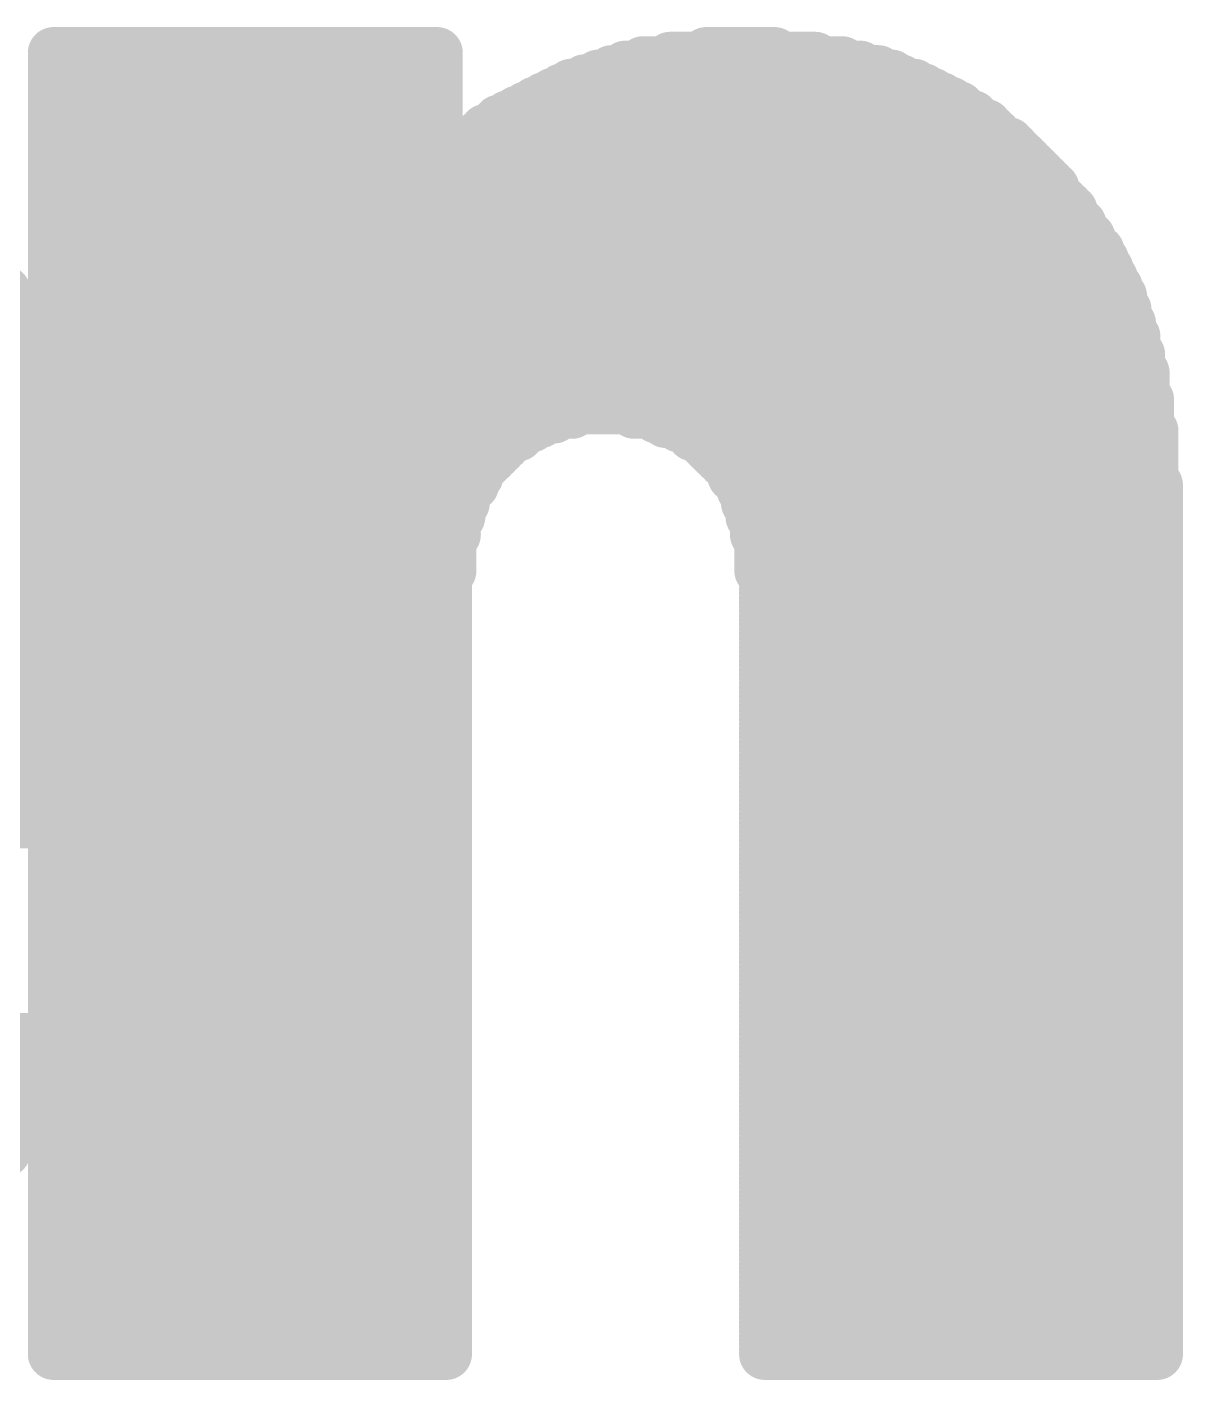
# Model space of a CAD drawing. Extents: x 97 to 206, y 100 to 175.
# Drawn here: x 157.182 to 158.303, y 163.481 to 164.793 of the extents above; entities that cross this region are included whole.
import ezdxf

# ---------------------------------------------------------------- set-up
doc = ezdxf.new("R2010")
doc.units = 0
doc.layers.get('0').update_dxf_attribs({"linetype": 'CONTINUOUS'})
doc.layers.add('SILK-TOP_PHO', color=9, linetype='CONTINUOUS')

# ---------------------------------------------------------------- blocks, each defined once
blk = doc.blocks.new('ROUND_117')
at = {"const_width": 0.02502}
blk.add_lwpolyline([(-0.01251, 0, 1), (0.01251, 0, 1)], format="xyb", close=True, dxfattribs=at)

msp = doc.modelspace()

# ---------------------------------------------------------------- linework, layer by layer
at = {"layer": 'SILK-TOP_PHO', "const_width": 0.050038}
for points in [[(157.207458, 164.767768), (157.579314, 164.767768)], [(157.840426, 164.767768), (157.90672, 164.767768)], [(157.207458, 164.763196), (157.579314, 164.763196)], [(157.207458, 164.758878), (157.579314, 164.758878)], [(157.207458, 164.75456), (157.579314, 164.75456)], [(157.76194, 164.75456), (157.989778, 164.75456)], [(157.779212, 164.758878), (157.972252, 164.758878)], [(157.805628, 164.763196), (157.94609, 164.763196)], [(157.207458, 164.750242), (157.579314, 164.750242)], [(157.207458, 164.745924), (157.579314, 164.745924)], [(157.207458, 164.741352), (157.579314, 164.741352)], [(157.72257, 164.741352), (158.029148, 164.741352)], [(157.735778, 164.745924), (158.020258, 164.745924)], [(157.748732, 164.750242), (158.007304, 164.750242)], [(157.207458, 164.737034), (157.579314, 164.737034)], [(157.207458, 164.732716), (157.579314, 164.732716)], [(157.207458, 164.728398), (157.579314, 164.728398)], [(157.69209, 164.728398), (158.059628, 164.728398)], [(157.700726, 164.732716), (158.050992, 164.732716)], [(157.709362, 164.737034), (158.042102, 164.737034)], [(157.207458, 164.72408), (157.579314, 164.72408)], [(157.207458, 164.719762), (157.579314, 164.719762)], [(157.207458, 164.71519), (157.579314, 164.71519)], [(157.665928, 164.71519), (158.08579, 164.71519)], [(157.674564, 164.719762), (158.077154, 164.719762)], [(157.6832, 164.72408), (158.068264, 164.72408)], [(157.207458, 164.710872), (157.579314, 164.710872)], [(157.207458, 164.706554), (157.579314, 164.706554)], [(157.207458, 164.702236), (157.579314, 164.702236)], [(157.639512, 164.702236), (158.103316, 164.702236)], [(157.648402, 164.706554), (158.098998, 164.706554)], [(157.657038, 164.710872), (158.090108, 164.710872)], [(157.207458, 164.697918), (157.579314, 164.697918)], [(157.207458, 164.693346), (157.579314, 164.693346)], [(157.207458, 164.689028), (157.579314, 164.689028)], [(157.62224, 164.689028), (158.120842, 164.689028)], [(157.626558, 164.693346), (158.11627, 164.693346)], [(157.635194, 164.697918), (158.111952, 164.697918)], [(157.207458, 164.68471), (157.579314, 164.68471)], [(157.207458, 164.680392), (157.579314, 164.680392)], [(157.207458, 164.676074), (157.579314, 164.676074)], [(157.604714, 164.676074), (158.138114, 164.676074)], [(157.609032, 164.680392), (158.133796, 164.680392)], [(157.617922, 164.68471), (158.12516, 164.68471)], [(157.207458, 164.671502), (157.579314, 164.671502)], [(157.207458, 164.667184), (157.579314, 164.667184)], [(157.207458, 164.662866), (157.579314, 164.662866)], [(157.591506, 164.662866), (158.151322, 164.662866)], [(157.596078, 164.667184), (158.147004, 164.667184)], [(157.600396, 164.671502), (158.142432, 164.671502)], [(157.207458, 164.658548), (157.579314, 164.658548)], [(157.207458, 164.65423), (158.159958, 164.65423)], [(157.207458, 164.649912), (158.164276, 164.649912)], [(157.587188, 164.658548), (158.15564, 164.658548)], [(157.207458, 164.64534), (158.168848, 164.64534)], [(157.207458, 164.641022), (158.173166, 164.641022)], [(157.207458, 164.636704), (158.177484, 164.636704)], [(157.207458, 164.632386), (158.177484, 164.632386)], [(157.207458, 164.628068), (158.181802, 164.628068)], [(157.207458, 164.623496), (158.18612, 164.623496)], [(157.207458, 164.619178), (158.190692, 164.619178)], [(157.207458, 164.61486), (158.19501, 164.61486)], [(157.207458, 164.610542), (158.19501, 164.610542)], [(157.207458, 164.606224), (158.199328, 164.606224)], [(157.207458, 164.601652), (158.203646, 164.601652)], [(157.207458, 164.597334), (158.203646, 164.597334)], [(157.207458, 164.593016), (158.207964, 164.593016)], [(157.207458, 164.588698), (158.212282, 164.588698)], [(157.207458, 164.58438), (158.212282, 164.58438)], [(157.207458, 164.580062), (158.216854, 164.580062)], [(157.207458, 164.57549), (158.221172, 164.57549)], [(157.207458, 164.571172), (158.221172, 164.571172)], [(157.207458, 164.566854), (158.22549, 164.566854)], [(157.207458, 164.562536), (158.22549, 164.562536)], [(157.207458, 164.558218), (158.229808, 164.558218)], [(157.207458, 164.553646), (158.229808, 164.553646)], [(157.207458, 164.549328), (158.234126, 164.549328)], [(157.207458, 164.54501), (158.234126, 164.54501)], [(156.172662, 164.531802), (157.160214, 164.531802)], [(156.177234, 164.536374), (157.160214, 164.536374)], [(157.207458, 164.540692), (158.238698, 164.540692)], [(157.207458, 164.536374), (158.238698, 164.536374)], [(157.207458, 164.531802), (158.243016, 164.531802)], [(156.164026, 164.523166), (157.169104, 164.523166)], [(156.164026, 164.518848), (157.173422, 164.518848)], [(156.168344, 164.527484), (157.164532, 164.527484)], [(157.207458, 164.527484), (158.243016, 164.527484)], [(157.207458, 164.523166), (158.243016, 164.523166)], [(157.207458, 164.518848), (158.247334, 164.518848)], [(156.151072, 164.50564), (157.182058, 164.50564)], [(156.15539, 164.510212), (157.17774, 164.510212)], [(156.159708, 164.51453), (157.17774, 164.51453)], [(157.207458, 164.51453), (158.247334, 164.51453)], [(157.207458, 164.510212), (158.247334, 164.510212)], [(157.207458, 164.50564), (158.251652, 164.50564)], [(156.142182, 164.492686), (157.190948, 164.492686)], [(156.1465, 164.497004), (157.186376, 164.497004)], [(156.151072, 164.501322), (157.186376, 164.501322)], [(157.207458, 164.501322), (158.251652, 164.501322)], [(157.207458, 164.497004), (158.251652, 164.497004)], [(157.207458, 164.492686), (158.25597, 164.492686)], [(156.133546, 164.479478), (157.199584, 164.479478)], [(156.137864, 164.483796), (157.195266, 164.483796)], [(156.142182, 164.488368), (157.195266, 164.488368)], [(157.207458, 164.488368), (158.25597, 164.488368)], [(157.207458, 164.483796), (158.25597, 164.483796)], [(157.207458, 164.479478), (158.25597, 164.479478)], [(156.124656, 164.466524), (158.260542, 164.466524)], [(156.129228, 164.470842), (158.260542, 164.470842)], [(156.133546, 164.47516), (158.260542, 164.47516)], [(156.683456, 164.461952), (158.260542, 164.461952)], [(156.722826, 164.457634), (158.26486, 164.457634)], [(156.740352, 164.453316), (158.26486, 164.453316)], [(156.757878, 164.448998), (158.26486, 164.448998)], [(156.766514, 164.44468), (158.26486, 164.44468)], [(156.779722, 164.440362), (158.26486, 164.440362)], [(156.788358, 164.43579), (158.26486, 164.43579)], [(156.796994, 164.431472), (158.269178, 164.431472)], [(156.805884, 164.427154), (158.269178, 164.427154)], [(156.810202, 164.422836), (158.269178, 164.422836)], [(156.818838, 164.418518), (157.710378, 164.418518)], [(156.823156, 164.413946), (157.692852, 164.413946)], [(157.770576, 164.418518), (158.269178, 164.418518)], [(157.79242, 164.413946), (158.269178, 164.413946)], [(156.827728, 164.409628), (157.679898, 164.409628)], [(156.836364, 164.40531), (157.671008, 164.40531)], [(156.840682, 164.400992), (157.662372, 164.400992)], [(156.845, 164.396674), (157.658054, 164.396674)], [(157.801056, 164.409628), (158.269178, 164.409628)], [(157.814264, 164.40531), (158.269178, 164.40531)], [(157.8229, 164.400992), (158.273496, 164.400992)], [(157.827472, 164.396674), (158.273496, 164.396674)], [(156.849572, 164.392102), (157.649164, 164.392102)], [(156.85389, 164.387784), (157.644846, 164.387784)], [(157.836108, 164.392102), (158.273496, 164.392102)], [(157.840426, 164.387784), (158.273496, 164.387784)], [(156.858208, 164.383466), (157.640528, 164.383466)], [(156.862526, 164.379148), (157.63621, 164.379148)], [(156.866844, 164.37483), (157.631892, 164.37483)], [(156.871162, 164.370512), (157.62732, 164.370512)], [(157.844744, 164.383466), (158.273496, 164.383466)], [(157.849062, 164.379148), (158.273496, 164.379148)], [(157.853634, 164.37483), (158.273496, 164.37483)], [(157.857952, 164.370512), (158.273496, 164.370512)], [(156.871162, 164.36594), (157.623002, 164.36594)], [(156.875734, 164.361622), (157.618684, 164.361622)], [(156.880052, 164.357304), (157.618684, 164.357304)], [(157.86227, 164.36594), (158.273496, 164.36594)], [(157.866588, 164.361622), (158.273496, 164.361622)], [(157.866588, 164.357304), (158.273496, 164.357304)], [(156.88437, 164.352986), (157.614366, 164.352986)], [(156.88437, 164.348668), (157.614366, 164.348668)], [(157.870906, 164.352986), (158.273496, 164.352986)], [(157.875478, 164.348668), (158.277814, 164.348668)], [(156.888688, 164.344096), (157.610048, 164.344096)], [(156.888688, 164.339778), (157.605476, 164.339778)], [(156.893006, 164.33546), (157.605476, 164.33546)], [(156.893006, 164.331142), (157.605476, 164.331142)], [(157.875478, 164.344096), (158.277814, 164.344096)], [(157.879796, 164.339778), (158.277814, 164.339778)], [(157.879796, 164.33546), (158.277814, 164.33546)], [(157.879796, 164.331142), (158.277814, 164.331142)], [(156.897578, 164.326824), (157.601158, 164.326824)], [(156.897578, 164.322252), (157.601158, 164.322252)], [(157.884114, 164.326824), (158.277814, 164.326824)], [(157.884114, 164.322252), (158.277814, 164.322252)], [(156.901896, 164.317934), (157.601158, 164.317934)], [(156.901896, 164.313616), (157.59684, 164.313616)], [(156.901896, 164.309298), (157.59684, 164.309298)], [(156.901896, 164.30498), (157.59684, 164.30498)], [(157.884114, 164.317934), (158.277814, 164.317934)], [(157.888432, 164.313616), (158.277814, 164.313616)], [(157.888432, 164.309298), (158.277814, 164.309298)], [(157.888432, 164.30498), (158.277814, 164.30498)], [(156.906214, 164.300662), (157.59684, 164.300662)], [(156.906214, 164.29609), (157.592522, 164.29609)], [(156.906214, 164.291772), (157.592522, 164.291772)], [(157.888432, 164.300662), (158.277814, 164.300662)], [(157.89275, 164.29609), (158.277814, 164.29609)], [(157.89275, 164.291772), (158.277814, 164.291772)], [(156.906214, 164.287454), (157.592522, 164.287454)], [(156.910532, 164.283136), (157.592522, 164.283136)], [(156.910532, 164.278818), (157.592522, 164.278818)], [(157.89275, 164.287454), (158.277814, 164.287454)], [(157.89275, 164.283136), (158.277814, 164.283136)], [(157.89275, 164.278818), (158.277814, 164.278818)], [(156.910532, 164.274246), (157.592522, 164.274246)], [(156.910532, 164.269928), (157.592522, 164.269928)], [(156.910532, 164.26561), (157.592522, 164.26561)], [(157.89275, 164.274246), (158.277814, 164.274246)], [(157.89275, 164.269928), (158.277814, 164.269928)], [(157.89275, 164.26561), (158.277814, 164.26561)], [(155.744926, 164.256974), (157.588204, 164.256974)], [(155.744926, 164.252402), (157.588204, 164.252402)], [(156.910532, 164.261292), (157.588204, 164.261292)], [(157.897322, 164.261292), (158.277814, 164.261292)], [(157.897322, 164.256974), (158.277814, 164.256974)], [(157.897322, 164.252402), (158.277814, 164.252402)], [(155.744926, 164.248084), (157.588204, 164.248084)], [(155.744926, 164.243766), (157.588204, 164.243766)], [(155.744926, 164.239448), (157.588204, 164.239448)], [(157.897322, 164.248084), (158.277814, 164.248084)], [(157.897322, 164.243766), (158.277814, 164.243766)], [(157.897322, 164.239448), (158.277814, 164.239448)], [(155.740608, 164.23513), (157.588204, 164.23513)], [(155.740608, 164.230812), (157.588204, 164.230812)], [(155.740608, 164.22624), (157.588204, 164.22624)], [(157.897322, 164.23513), (158.277814, 164.23513)], [(157.897322, 164.230812), (158.277814, 164.230812)], [(157.897322, 164.22624), (158.277814, 164.22624)], [(155.73629, 164.213286), (157.588204, 164.213286)], [(155.740608, 164.221922), (157.588204, 164.221922)], [(155.740608, 164.217604), (157.588204, 164.217604)], [(157.897322, 164.221922), (158.277814, 164.221922)], [(157.897322, 164.217604), (158.277814, 164.217604)], [(157.897322, 164.213286), (158.277814, 164.213286)], [(155.731972, 164.204396), (157.588204, 164.204396)], [(155.731972, 164.200078), (157.588204, 164.200078)], [(155.73629, 164.208968), (157.588204, 164.208968)], [(157.897322, 164.208968), (158.277814, 164.208968)], [(157.897322, 164.204396), (158.277814, 164.204396)], [(157.897322, 164.200078), (158.277814, 164.200078)], [(155.723082, 164.187124), (157.588204, 164.187124)], [(155.7274, 164.19576), (157.588204, 164.19576)], [(155.7274, 164.191442), (157.588204, 164.191442)], [(157.897322, 164.19576), (158.277814, 164.19576)], [(157.897322, 164.191442), (158.277814, 164.191442)], [(157.897322, 164.187124), (158.277814, 164.187124)], [(155.714446, 164.173916), (157.588204, 164.173916)], [(155.718764, 164.178234), (157.588204, 164.178234)], [(155.723082, 164.182552), (157.588204, 164.182552)], [(157.897322, 164.182552), (158.277814, 164.182552)], [(157.897322, 164.178234), (158.277814, 164.178234)], [(157.897322, 164.173916), (158.277814, 164.173916)], [(155.701238, 164.160962), (157.588204, 164.160962)], [(155.705556, 164.16528), (157.588204, 164.16528)], [(155.710128, 164.169598), (157.588204, 164.169598)], [(157.897322, 164.169598), (158.277814, 164.169598)], [(157.897322, 164.16528), (158.277814, 164.16528)], [(157.897322, 164.160962), (158.277814, 164.160962)], [(155.683712, 164.147754), (157.588204, 164.147754)], [(155.692602, 164.152072), (157.588204, 164.152072)], [(155.69692, 164.15639), (157.588204, 164.15639)], [(157.897322, 164.15639), (158.277814, 164.15639)], [(157.897322, 164.152072), (158.277814, 164.152072)], [(157.897322, 164.147754), (158.277814, 164.147754)], [(155.662122, 164.134546), (157.588204, 164.134546)], [(155.670758, 164.139118), (157.588204, 164.139118)], [(155.679394, 164.143436), (157.588204, 164.143436)], [(157.897322, 164.143436), (158.277814, 164.143436)], [(157.897322, 164.139118), (158.277814, 164.139118)], [(157.897322, 164.134546), (158.277814, 164.134546)], [(155.413202, 164.12591), (157.588204, 164.12591)], [(155.413202, 164.121592), (157.588204, 164.121592)], [(155.644596, 164.130228), (157.588204, 164.130228)], [(157.897322, 164.130228), (158.277814, 164.130228)], [(157.897322, 164.12591), (158.277814, 164.12591)], [(157.897322, 164.121592), (158.277814, 164.121592)], [(155.408884, 164.112702), (157.588204, 164.112702)], [(155.408884, 164.108384), (157.588204, 164.108384)], [(155.413202, 164.117274), (157.588204, 164.117274)], [(157.897322, 164.117274), (158.277814, 164.117274)], [(157.897322, 164.112702), (158.277814, 164.112702)], [(157.897322, 164.108384), (158.277814, 164.108384)], [(155.399994, 164.09543), (157.588204, 164.09543)], [(155.404312, 164.104066), (157.588204, 164.104066)], [(155.404312, 164.099748), (157.588204, 164.099748)], [(157.897322, 164.104066), (158.277814, 164.104066)], [(157.897322, 164.099748), (158.277814, 164.099748)], [(157.897322, 164.09543), (158.277814, 164.09543)], [(155.395676, 164.082222), (157.588204, 164.082222)], [(155.399994, 164.091112), (157.588204, 164.091112)], [(155.399994, 164.08654), (157.588204, 164.08654)], [(157.897322, 164.091112), (158.277814, 164.091112)], [(157.897322, 164.08654), (158.277814, 164.08654)], [(157.897322, 164.082222), (158.277814, 164.082222)], [(155.391358, 164.073586), (157.588204, 164.073586)], [(155.391358, 164.069268), (157.588204, 164.069268)], [(155.395676, 164.077904), (157.588204, 164.077904)], [(157.897322, 164.077904), (158.277814, 164.077904)], [(157.897322, 164.073586), (158.277814, 164.073586)], [(157.897322, 164.069268), (158.277814, 164.069268)], [(155.382722, 164.05606), (157.588204, 164.05606)], [(155.38704, 164.064696), (157.588204, 164.064696)], [(155.38704, 164.060378), (157.588204, 164.060378)], [(157.897322, 164.064696), (158.277814, 164.064696)], [(157.897322, 164.060378), (158.277814, 164.060378)], [(157.897322, 164.05606), (158.277814, 164.05606)], [(155.37815, 164.042852), (157.588204, 164.042852)], [(155.382722, 164.051742), (157.588204, 164.051742)], [(155.382722, 164.047424), (157.588204, 164.047424)], [(157.897322, 164.051742), (158.277814, 164.051742)], [(157.897322, 164.047424), (158.277814, 164.047424)], [(157.897322, 164.042852), (158.277814, 164.042852)], [(155.373832, 164.034216), (157.588204, 164.034216)], [(155.373832, 164.029898), (157.588204, 164.029898)], [(155.37815, 164.038534), (157.588204, 164.038534)], [(157.897322, 164.038534), (158.277814, 164.038534)], [(157.897322, 164.034216), (158.277814, 164.034216)], [(157.897322, 164.029898), (158.277814, 164.029898)], [(155.369514, 164.02558), (157.588204, 164.02558)], [(155.369514, 164.021262), (157.588204, 164.021262)], [(157.207458, 164.01669), (157.588204, 164.01669)], [(157.897322, 164.02558), (158.277814, 164.02558)], [(157.897322, 164.021262), (158.277814, 164.021262)], [(157.897322, 164.01669), (158.277814, 164.01669)], [(157.207458, 164.012372), (157.588204, 164.012372)], [(157.207458, 164.008054), (157.588204, 164.008054)], [(157.207458, 164.003736), (157.588204, 164.003736)], [(157.897322, 164.012372), (158.277814, 164.012372)], [(157.897322, 164.008054), (158.277814, 164.008054)], [(157.897322, 164.003736), (158.277814, 164.003736)], [(157.207458, 163.999418), (157.588204, 163.999418)], [(157.207458, 163.994846), (157.588204, 163.994846)], [(157.207458, 163.990528), (157.588204, 163.990528)], [(157.897322, 163.999418), (158.277814, 163.999418)], [(157.897322, 163.994846), (158.277814, 163.994846)], [(157.897322, 163.990528), (158.277814, 163.990528)], [(157.207458, 163.98621), (157.588204, 163.98621)], [(157.207458, 163.981892), (157.588204, 163.981892)], [(157.207458, 163.977574), (157.588204, 163.977574)], [(157.897322, 163.98621), (158.277814, 163.98621)], [(157.897322, 163.981892), (158.277814, 163.981892)], [(157.897322, 163.977574), (158.277814, 163.977574)], [(157.207458, 163.973002), (157.588204, 163.973002)], [(157.207458, 163.968684), (157.588204, 163.968684)], [(157.207458, 163.964366), (157.588204, 163.964366)], [(157.897322, 163.973002), (158.277814, 163.973002)], [(157.897322, 163.968684), (158.277814, 163.968684)], [(157.897322, 163.964366), (158.277814, 163.964366)], [(157.207458, 163.960048), (157.588204, 163.960048)], [(157.207458, 163.95573), (157.588204, 163.95573)], [(157.207458, 163.951412), (157.588204, 163.951412)], [(157.897322, 163.960048), (158.277814, 163.960048)], [(157.897322, 163.95573), (158.277814, 163.95573)], [(157.897322, 163.951412), (158.277814, 163.951412)], [(157.207458, 163.94684), (157.588204, 163.94684)], [(157.207458, 163.942522), (157.588204, 163.942522)], [(157.207458, 163.938204), (157.588204, 163.938204)], [(157.897322, 163.94684), (158.277814, 163.94684)], [(157.897322, 163.942522), (158.277814, 163.942522)], [(157.897322, 163.938204), (158.277814, 163.938204)], [(157.207458, 163.933886), (157.588204, 163.933886)], [(157.207458, 163.929568), (157.588204, 163.929568)], [(157.207458, 163.924996), (157.588204, 163.924996)], [(157.897322, 163.933886), (158.277814, 163.933886)], [(157.897322, 163.929568), (158.277814, 163.929568)], [(157.897322, 163.924996), (158.277814, 163.924996)], [(157.207458, 163.920678), (157.588204, 163.920678)], [(157.207458, 163.91636), (157.588204, 163.91636)], [(157.207458, 163.912042), (157.588204, 163.912042)], [(157.897322, 163.920678), (158.277814, 163.920678)], [(157.897322, 163.91636), (158.277814, 163.91636)], [(157.897322, 163.912042), (158.277814, 163.912042)], [(157.207458, 163.907724), (157.588204, 163.907724)], [(157.207458, 163.903152), (157.588204, 163.903152)], [(157.207458, 163.898834), (157.588204, 163.898834)], [(157.897322, 163.907724), (158.277814, 163.907724)], [(157.897322, 163.903152), (158.277814, 163.903152)], [(157.897322, 163.898834), (158.277814, 163.898834)], [(157.207458, 163.894516), (157.588204, 163.894516)], [(157.207458, 163.890198), (157.588204, 163.890198)], [(157.207458, 163.88588), (157.588204, 163.88588)], [(157.897322, 163.894516), (158.277814, 163.894516)], [(157.897322, 163.890198), (158.277814, 163.890198)], [(157.897322, 163.88588), (158.277814, 163.88588)], [(157.207458, 163.881562), (157.588204, 163.881562)], [(157.207458, 163.87699), (157.588204, 163.87699)], [(157.207458, 163.872672), (157.588204, 163.872672)], [(157.897322, 163.881562), (158.277814, 163.881562)], [(157.897322, 163.87699), (158.277814, 163.87699)], [(157.897322, 163.872672), (158.277814, 163.872672)], [(157.207458, 163.868354), (157.588204, 163.868354)], [(157.207458, 163.864036), (157.588204, 163.864036)], [(157.207458, 163.859718), (157.588204, 163.859718)], [(157.897322, 163.868354), (158.277814, 163.868354)], [(157.897322, 163.864036), (158.277814, 163.864036)], [(157.897322, 163.859718), (158.277814, 163.859718)], [(157.207458, 163.855146), (157.588204, 163.855146)], [(157.207458, 163.850828), (157.588204, 163.850828)], [(157.207458, 163.84651), (157.588204, 163.84651)], [(157.897322, 163.855146), (158.277814, 163.855146)], [(157.897322, 163.850828), (158.277814, 163.850828)], [(157.897322, 163.84651), (158.277814, 163.84651)], [(157.207458, 163.842192), (157.588204, 163.842192)], [(157.207458, 163.837874), (157.588204, 163.837874)], [(157.207458, 163.833302), (157.588204, 163.833302)], [(157.897322, 163.842192), (158.277814, 163.842192)], [(157.897322, 163.837874), (158.277814, 163.837874)], [(157.897322, 163.833302), (158.277814, 163.833302)], [(157.207458, 163.828984), (157.588204, 163.828984)], [(157.207458, 163.824666), (157.588204, 163.824666)], [(157.207458, 163.820348), (157.588204, 163.820348)], [(157.897322, 163.828984), (158.277814, 163.828984)], [(157.897322, 163.824666), (158.277814, 163.824666)], [(157.897322, 163.820348), (158.277814, 163.820348)], [(156.120338, 163.811712), (157.588204, 163.811712)], [(156.124656, 163.80714), (157.588204, 163.80714)], [(157.207458, 163.81603), (157.588204, 163.81603)], [(157.897322, 163.81603), (158.277814, 163.81603)], [(157.897322, 163.811712), (158.277814, 163.811712)], [(157.897322, 163.80714), (158.277814, 163.80714)], [(156.129228, 163.802822), (157.588204, 163.802822)], [(156.129228, 163.798504), (157.199584, 163.798504)], [(156.133546, 163.794186), (157.199584, 163.794186)], [(157.207458, 163.798504), (157.588204, 163.798504)], [(157.207458, 163.794186), (157.588204, 163.794186)], [(157.897322, 163.802822), (158.277814, 163.802822)], [(157.897322, 163.798504), (158.277814, 163.798504)], [(157.897322, 163.794186), (158.277814, 163.794186)], [(156.133546, 163.789868), (157.195266, 163.789868)], [(156.137864, 163.785296), (157.195266, 163.785296)], [(156.142182, 163.780978), (157.190948, 163.780978)], [(157.207458, 163.789868), (157.588204, 163.789868)], [(157.207458, 163.785296), (157.588204, 163.785296)], [(157.207458, 163.780978), (157.588204, 163.780978)], [(157.897322, 163.789868), (158.277814, 163.789868)], [(157.897322, 163.785296), (158.277814, 163.785296)], [(157.897322, 163.780978), (158.277814, 163.780978)], [(156.1465, 163.77666), (157.190948, 163.77666)], [(156.1465, 163.772342), (157.186376, 163.772342)], [(156.151072, 163.768024), (157.186376, 163.768024)], [(157.207458, 163.77666), (157.588204, 163.77666)], [(157.207458, 163.772342), (157.588204, 163.772342)], [(157.207458, 163.768024), (157.588204, 163.768024)], [(157.897322, 163.77666), (158.277814, 163.77666)], [(157.897322, 163.772342), (158.277814, 163.772342)], [(157.897322, 163.768024), (158.277814, 163.768024)], [(156.15539, 163.763452), (157.186376, 163.763452)], [(156.15539, 163.759134), (157.182058, 163.759134)], [(156.159708, 163.754816), (157.182058, 163.754816)], [(157.207458, 163.763452), (157.588204, 163.763452)], [(157.207458, 163.759134), (157.588204, 163.759134)], [(157.207458, 163.754816), (157.588204, 163.754816)], [(157.897322, 163.763452), (158.277814, 163.763452)], [(157.897322, 163.759134), (158.277814, 163.759134)], [(157.897322, 163.754816), (158.277814, 163.754816)], [(156.164026, 163.750498), (157.17774, 163.750498)], [(156.168344, 163.74618), (157.17774, 163.74618)], [(156.168344, 163.741862), (157.173422, 163.741862)], [(157.207458, 163.750498), (157.588204, 163.750498)], [(157.207458, 163.74618), (157.588204, 163.74618)], [(157.207458, 163.741862), (157.588204, 163.741862)], [(157.897322, 163.750498), (158.277814, 163.750498)], [(157.897322, 163.74618), (158.277814, 163.74618)], [(157.897322, 163.741862), (158.277814, 163.741862)], [(156.172662, 163.73729), (157.173422, 163.73729)], [(156.177234, 163.732972), (157.173422, 163.732972)], [(156.181552, 163.728654), (157.169104, 163.728654)], [(157.207458, 163.73729), (157.588204, 163.73729)], [(157.207458, 163.732972), (157.588204, 163.732972)], [(157.207458, 163.728654), (157.588204, 163.728654)], [(157.897322, 163.73729), (158.277814, 163.73729)], [(157.897322, 163.732972), (158.277814, 163.732972)], [(157.897322, 163.728654), (158.277814, 163.728654)], [(156.18587, 163.724336), (157.169104, 163.724336)], [(156.190188, 163.720018), (157.164532, 163.720018)], [(156.194506, 163.715446), (157.164532, 163.715446)], [(157.207458, 163.724336), (157.588204, 163.724336)], [(157.207458, 163.720018), (157.588204, 163.720018)], [(157.207458, 163.715446), (157.588204, 163.715446)], [(157.897322, 163.724336), (158.277814, 163.724336)], [(157.897322, 163.720018), (158.277814, 163.720018)], [(157.897322, 163.715446), (158.277814, 163.715446)], [(156.194506, 163.711128), (157.160214, 163.711128)], [(156.199078, 163.70681), (157.160214, 163.70681)], [(156.203396, 163.702492), (157.160214, 163.702492)], [(157.207458, 163.711128), (157.588204, 163.711128)], [(157.207458, 163.70681), (157.588204, 163.70681)], [(157.207458, 163.702492), (157.588204, 163.702492)], [(157.897322, 163.711128), (158.277814, 163.711128)], [(157.897322, 163.70681), (158.277814, 163.70681)], [(157.897322, 163.702492), (158.277814, 163.702492)], [(157.207458, 163.698174), (157.588204, 163.698174)], [(157.207458, 163.693602), (157.588204, 163.693602)], [(157.207458, 163.689284), (157.588204, 163.689284)], [(157.897322, 163.698174), (158.277814, 163.698174)], [(157.897322, 163.693602), (158.277814, 163.693602)], [(157.897322, 163.689284), (158.277814, 163.689284)], [(157.207458, 163.684966), (157.588204, 163.684966)], [(157.207458, 163.680648), (157.588204, 163.680648)], [(157.207458, 163.67633), (157.588204, 163.67633)], [(157.897322, 163.684966), (158.277814, 163.684966)], [(157.897322, 163.680648), (158.277814, 163.680648)], [(157.897322, 163.67633), (158.277814, 163.67633)], [(157.207458, 163.672012), (157.588204, 163.672012)], [(157.207458, 163.66744), (157.588204, 163.66744)], [(157.207458, 163.663122), (157.588204, 163.663122)], [(157.897322, 163.672012), (158.277814, 163.672012)], [(157.897322, 163.66744), (158.277814, 163.66744)], [(157.897322, 163.663122), (158.277814, 163.663122)], [(157.207458, 163.658804), (157.588204, 163.658804)], [(157.207458, 163.654486), (157.588204, 163.654486)], [(157.207458, 163.650168), (157.588204, 163.650168)], [(157.897322, 163.658804), (158.277814, 163.658804)], [(157.897322, 163.654486), (158.277814, 163.654486)], [(157.897322, 163.650168), (158.277814, 163.650168)], [(157.207458, 163.645596), (157.588204, 163.645596)], [(157.207458, 163.641278), (157.588204, 163.641278)], [(157.207458, 163.63696), (157.588204, 163.63696)], [(157.897322, 163.645596), (158.277814, 163.645596)], [(157.897322, 163.641278), (158.277814, 163.641278)], [(157.897322, 163.63696), (158.277814, 163.63696)], [(157.207458, 163.632642), (157.588204, 163.632642)], [(157.207458, 163.628324), (157.588204, 163.628324)], [(157.207458, 163.623752), (157.588204, 163.623752)], [(157.897322, 163.632642), (158.277814, 163.632642)], [(157.897322, 163.628324), (158.277814, 163.628324)], [(157.897322, 163.623752), (158.277814, 163.623752)], [(157.207458, 163.619434), (157.588204, 163.619434)], [(157.207458, 163.615116), (157.588204, 163.615116)], [(157.207458, 163.610798), (157.588204, 163.610798)], [(157.897322, 163.619434), (158.277814, 163.619434)], [(157.897322, 163.615116), (158.277814, 163.615116)], [(157.897322, 163.610798), (158.277814, 163.610798)], [(157.207458, 163.60648), (157.588204, 163.60648)], [(157.207458, 163.602162), (157.588204, 163.602162)], [(157.207458, 163.59759), (157.588204, 163.59759)], [(157.897322, 163.60648), (158.277814, 163.60648)], [(157.897322, 163.602162), (158.277814, 163.602162)], [(157.897322, 163.59759), (158.277814, 163.59759)], [(157.207458, 163.593272), (157.588204, 163.593272)], [(157.207458, 163.588954), (157.588204, 163.588954)], [(157.207458, 163.584636), (157.588204, 163.584636)], [(157.897322, 163.593272), (158.277814, 163.593272)], [(157.897322, 163.588954), (158.277814, 163.588954)], [(157.897322, 163.584636), (158.277814, 163.584636)], [(157.207458, 163.580318), (157.588204, 163.580318)], [(157.207458, 163.575746), (157.588204, 163.575746)], [(157.207458, 163.571428), (157.588204, 163.571428)], [(157.897322, 163.580318), (158.277814, 163.580318)], [(157.897322, 163.575746), (158.277814, 163.575746)], [(157.897322, 163.571428), (158.277814, 163.571428)], [(157.207458, 163.56711), (157.588204, 163.56711)], [(157.207458, 163.562792), (157.588204, 163.562792)], [(157.207458, 163.558474), (157.588204, 163.558474)], [(157.897322, 163.56711), (158.277814, 163.56711)], [(157.897322, 163.562792), (158.277814, 163.562792)], [(157.897322, 163.558474), (158.277814, 163.558474)], [(157.207458, 163.553902), (157.588204, 163.553902)], [(157.207458, 163.549584), (157.588204, 163.549584)], [(157.207458, 163.545266), (157.588204, 163.545266)], [(157.897322, 163.553902), (158.277814, 163.553902)], [(157.897322, 163.549584), (158.277814, 163.549584)], [(157.897322, 163.545266), (158.277814, 163.545266)], [(157.207458, 163.540948), (157.588204, 163.540948)], [(157.207458, 163.53663), (157.588204, 163.53663)], [(157.207458, 163.532312), (157.588204, 163.532312)], [(157.897322, 163.540948), (158.277814, 163.540948)], [(157.897322, 163.53663), (158.277814, 163.53663)], [(157.897322, 163.532312), (158.277814, 163.532312)], [(157.207458, 163.52774), (157.588204, 163.52774)], [(157.207458, 163.523422), (157.588204, 163.523422)], [(157.207458, 163.519104), (157.588204, 163.519104)], [(157.897322, 163.52774), (158.277814, 163.52774)], [(157.897322, 163.523422), (158.277814, 163.523422)], [(157.897322, 163.519104), (158.277814, 163.519104)], [(157.207458, 163.514786), (157.588204, 163.514786)], [(157.207458, 163.510468), (157.588204, 163.510468)], [(157.207458, 163.505896), (157.588204, 163.505896)], [(157.897322, 163.514786), (158.277814, 163.514786)], [(157.897322, 163.510468), (158.277814, 163.510468)], [(157.897322, 163.505896), (158.277814, 163.505896)]]:
    msp.add_lwpolyline(points, dxfattribs=at)

# ---------------------------------------------------------------- block references
at = {"layer": 'SILK-TOP_PHO'}
for p in [(157.207458, 164.767768), (157.579314, 164.767768), (157.840426, 164.767768), (157.90672, 164.767768), (157.207458, 164.763196), (157.207458, 164.758878), (157.207458, 164.75456), (157.579314, 164.763196), (157.579314, 164.758878), (157.579314, 164.75456), (157.76194, 164.75456), (157.779212, 164.758878), (157.805628, 164.763196), (157.94609, 164.763196), (157.972252, 164.758878), (157.989778, 164.75456), (157.207458, 164.750242), (157.207458, 164.745924), (157.207458, 164.741352), (157.579314, 164.750242), (157.579314, 164.745924), (157.579314, 164.741352), (157.72257, 164.741352), (157.735778, 164.745924), (157.748732, 164.750242), (158.007304, 164.750242), (158.020258, 164.745924), (158.029148, 164.741352), (157.207458, 164.737034), (157.207458, 164.732716), (157.207458, 164.728398), (157.579314, 164.737034), (157.579314, 164.732716), (157.579314, 164.728398), (157.69209, 164.728398), (157.700726, 164.732716), (157.709362, 164.737034), (158.042102, 164.737034), (158.050992, 164.732716), (158.059628, 164.728398), (157.207458, 164.72408), (157.207458, 164.719762), (157.207458, 164.71519), (157.579314, 164.72408), (157.579314, 164.719762), (157.579314, 164.71519), (157.665928, 164.71519), (157.674564, 164.719762), (157.6832, 164.72408), (158.068264, 164.72408), (158.077154, 164.719762), (158.08579, 164.71519), (157.207458, 164.710872), (157.207458, 164.706554), (157.207458, 164.702236), (157.579314, 164.710872), (157.579314, 164.706554), (157.579314, 164.702236), (157.639512, 164.702236), (157.648402, 164.706554), (157.657038, 164.710872), (158.090108, 164.710872), (158.098998, 164.706554), (158.103316, 164.702236), (157.207458, 164.697918), (157.207458, 164.693346), (157.207458, 164.689028), (157.579314, 164.697918), (157.579314, 164.693346), (157.579314, 164.689028), (157.62224, 164.689028), (157.626558, 164.693346), (157.635194, 164.697918), (158.111952, 164.697918), (158.11627, 164.693346), (158.120842, 164.689028), (157.207458, 164.68471), (157.207458, 164.680392), (157.207458, 164.676074), (157.579314, 164.68471), (157.579314, 164.680392), (157.579314, 164.676074), (157.604714, 164.676074), (157.609032, 164.680392), (157.617922, 164.68471), (158.12516, 164.68471), (158.133796, 164.680392), (158.138114, 164.676074), (157.207458, 164.671502), (157.207458, 164.667184), (157.207458, 164.662866), (157.579314, 164.671502), (157.579314, 164.667184), (157.579314, 164.662866), (157.591506, 164.662866), (157.596078, 164.667184), (157.600396, 164.671502), (158.142432, 164.671502), (158.147004, 164.667184), (158.151322, 164.662866), (157.207458, 164.658548), (157.207458, 164.65423), (157.207458, 164.649912), (157.579314, 164.658548), (157.587188, 164.658548), (158.15564, 164.658548), (158.159958, 164.65423), (158.164276, 164.649912), (157.207458, 164.64534), (157.207458, 164.641022), (157.207458, 164.636704), (158.168848, 164.64534), (158.173166, 164.641022), (158.177484, 164.636704), (157.207458, 164.632386), (157.207458, 164.628068), (157.207458, 164.623496), (158.177484, 164.632386), (158.181802, 164.628068), (158.18612, 164.623496), (157.207458, 164.619178), (157.207458, 164.61486), (157.207458, 164.610542), (158.190692, 164.619178), (158.19501, 164.61486), (158.19501, 164.610542), (157.207458, 164.606224), (157.207458, 164.601652), (157.207458, 164.597334), (158.199328, 164.606224), (158.203646, 164.601652), (158.203646, 164.597334), (157.207458, 164.593016), (157.207458, 164.588698), (157.207458, 164.58438), (158.207964, 164.593016), (158.212282, 164.588698), (158.212282, 164.58438), (157.207458, 164.580062), (157.207458, 164.57549), (157.207458, 164.571172), (158.216854, 164.580062), (158.221172, 164.57549), (158.221172, 164.571172), (157.207458, 164.566854), (157.207458, 164.562536), (157.207458, 164.558218), (158.22549, 164.566854), (158.22549, 164.562536), (158.229808, 164.558218), (157.207458, 164.553646), (157.207458, 164.549328), (157.207458, 164.54501), (158.229808, 164.553646), (158.234126, 164.549328), (158.234126, 164.54501), (157.160214, 164.536374), (157.160214, 164.531802), (157.207458, 164.540692), (157.207458, 164.536374), (157.207458, 164.531802), (158.238698, 164.540692), (158.238698, 164.536374), (158.243016, 164.531802), (157.164532, 164.527484), (157.169104, 164.523166), (157.173422, 164.518848), (157.207458, 164.527484), (157.207458, 164.523166), (157.207458, 164.518848), (158.243016, 164.527484), (158.243016, 164.523166), (158.247334, 164.518848), (157.17774, 164.51453), (157.17774, 164.510212), (157.182058, 164.50564), (157.207458, 164.51453), (157.207458, 164.510212), (157.207458, 164.50564), (158.247334, 164.51453), (158.247334, 164.510212), (158.251652, 164.50564), (157.186376, 164.501322), (157.186376, 164.497004), (157.190948, 164.492686), (157.207458, 164.501322), (157.207458, 164.497004), (157.207458, 164.492686), (158.251652, 164.501322), (158.251652, 164.497004), (158.25597, 164.492686), (157.195266, 164.488368), (157.195266, 164.483796), (157.199584, 164.479478), (157.207458, 164.488368), (157.207458, 164.483796), (157.207458, 164.479478), (158.25597, 164.488368), (158.25597, 164.483796), (158.25597, 164.479478), (158.260542, 164.47516), (158.260542, 164.470842), (158.260542, 164.466524), (158.260542, 164.461952), (158.26486, 164.457634), (158.26486, 164.453316), (158.26486, 164.448998), (158.26486, 164.44468), (158.26486, 164.440362), (158.26486, 164.43579), (158.269178, 164.431472), (158.269178, 164.427154), (157.692852, 164.413946), (157.710378, 164.418518), (157.770576, 164.418518), (157.79242, 164.413946), (158.269178, 164.422836), (158.269178, 164.418518), (158.269178, 164.413946), (157.658054, 164.396674), (157.662372, 164.400992), (157.671008, 164.40531), (157.679898, 164.409628), (157.801056, 164.409628), (157.814264, 164.40531), (157.8229, 164.400992), (157.827472, 164.396674), (158.269178, 164.409628), (158.269178, 164.40531), (158.273496, 164.400992), (158.273496, 164.396674), (157.644846, 164.387784), (157.649164, 164.392102), (157.836108, 164.392102), (157.840426, 164.387784), (158.273496, 164.392102), (158.273496, 164.387784), (157.62732, 164.370512), (157.631892, 164.37483), (157.63621, 164.379148), (157.640528, 164.383466), (157.844744, 164.383466), (157.849062, 164.379148), (157.853634, 164.37483), (157.857952, 164.370512), (158.273496, 164.383466), (158.273496, 164.379148), (158.273496, 164.37483), (158.273496, 164.370512), (157.618684, 164.361622), (157.618684, 164.357304), (157.623002, 164.36594), (157.86227, 164.36594), (157.866588, 164.361622), (157.866588, 164.357304), (158.273496, 164.36594), (158.273496, 164.361622), (158.273496, 164.357304), (157.614366, 164.352986), (157.614366, 164.348668), (157.870906, 164.352986), (157.875478, 164.348668), (158.273496, 164.352986), (158.277814, 164.348668), (157.605476, 164.339778), (157.605476, 164.33546), (157.605476, 164.331142), (157.610048, 164.344096), (157.875478, 164.344096), (157.879796, 164.339778), (157.879796, 164.33546), (157.879796, 164.331142), (158.277814, 164.344096), (158.277814, 164.339778), (158.277814, 164.33546), (158.277814, 164.331142), (157.601158, 164.326824), (157.601158, 164.322252), (157.884114, 164.326824), (157.884114, 164.322252), (158.277814, 164.326824), (158.277814, 164.322252), (157.59684, 164.313616), (157.59684, 164.309298), (157.59684, 164.30498), (157.601158, 164.317934), (157.884114, 164.317934), (157.888432, 164.313616), (157.888432, 164.309298), (157.888432, 164.30498), (158.277814, 164.317934), (158.277814, 164.313616), (158.277814, 164.309298), (158.277814, 164.30498), (157.592522, 164.29609), (157.592522, 164.291772), (157.59684, 164.300662), (157.888432, 164.300662), (157.89275, 164.29609), (157.89275, 164.291772), (158.277814, 164.300662), (158.277814, 164.29609), (158.277814, 164.291772), (157.592522, 164.287454), (157.592522, 164.283136), (157.592522, 164.278818), (157.89275, 164.287454), (157.89275, 164.283136), (157.89275, 164.278818), (158.277814, 164.287454), (158.277814, 164.283136), (158.277814, 164.278818), (157.592522, 164.274246), (157.592522, 164.269928), (157.592522, 164.26561), (157.89275, 164.274246), (157.89275, 164.269928), (157.89275, 164.26561), (158.277814, 164.274246), (158.277814, 164.269928), (158.277814, 164.26561), (157.588204, 164.261292), (157.588204, 164.256974), (157.588204, 164.252402), (157.897322, 164.261292), (157.897322, 164.256974), (157.897322, 164.252402), (158.277814, 164.261292), (158.277814, 164.256974), (158.277814, 164.252402), (157.588204, 164.248084), (157.588204, 164.243766), (157.588204, 164.239448), (157.897322, 164.248084), (157.897322, 164.243766), (157.897322, 164.239448), (158.277814, 164.248084), (158.277814, 164.243766), (158.277814, 164.239448), (157.588204, 164.23513), (157.588204, 164.230812), (157.588204, 164.22624), (157.897322, 164.23513), (157.897322, 164.230812), (157.897322, 164.22624), (158.277814, 164.23513), (158.277814, 164.230812), (158.277814, 164.22624), (157.588204, 164.221922), (157.588204, 164.217604), (157.588204, 164.213286), (157.897322, 164.221922), (157.897322, 164.217604), (157.897322, 164.213286), (158.277814, 164.221922), (158.277814, 164.217604), (158.277814, 164.213286), (157.588204, 164.208968), (157.588204, 164.204396), (157.588204, 164.200078), (157.897322, 164.208968), (157.897322, 164.204396), (157.897322, 164.200078), (158.277814, 164.208968), (158.277814, 164.204396), (158.277814, 164.200078), (157.588204, 164.19576), (157.588204, 164.191442), (157.588204, 164.187124), (157.897322, 164.19576), (157.897322, 164.191442), (157.897322, 164.187124), (158.277814, 164.19576), (158.277814, 164.191442), (158.277814, 164.187124), (157.588204, 164.182552), (157.588204, 164.178234), (157.588204, 164.173916), (157.897322, 164.182552), (157.897322, 164.178234), (157.897322, 164.173916), (158.277814, 164.182552), (158.277814, 164.178234), (158.277814, 164.173916), (157.588204, 164.169598), (157.588204, 164.16528), (157.588204, 164.160962), (157.897322, 164.169598), (157.897322, 164.16528), (157.897322, 164.160962), (158.277814, 164.169598), (158.277814, 164.16528), (158.277814, 164.160962), (157.588204, 164.15639), (157.588204, 164.152072), (157.588204, 164.147754), (157.897322, 164.15639), (157.897322, 164.152072), (157.897322, 164.147754), (158.277814, 164.15639), (158.277814, 164.152072), (158.277814, 164.147754), (157.588204, 164.143436), (157.588204, 164.139118), (157.588204, 164.134546), (157.897322, 164.143436), (157.897322, 164.139118), (157.897322, 164.134546), (158.277814, 164.143436), (158.277814, 164.139118), (158.277814, 164.134546), (157.588204, 164.130228), (157.588204, 164.12591), (157.588204, 164.121592), (157.897322, 164.130228), (157.897322, 164.12591), (157.897322, 164.121592), (158.277814, 164.130228), (158.277814, 164.12591), (158.277814, 164.121592), (157.588204, 164.117274), (157.588204, 164.112702), (157.588204, 164.108384), (157.897322, 164.117274), (157.897322, 164.112702), (157.897322, 164.108384), (158.277814, 164.117274), (158.277814, 164.112702), (158.277814, 164.108384), (157.588204, 164.104066), (157.588204, 164.099748), (157.588204, 164.09543), (157.897322, 164.104066), (157.897322, 164.099748), (157.897322, 164.09543), (158.277814, 164.104066), (158.277814, 164.099748), (158.277814, 164.09543), (157.588204, 164.091112), (157.588204, 164.08654), (157.588204, 164.082222), (157.897322, 164.091112), (157.897322, 164.08654), (157.897322, 164.082222), (158.277814, 164.091112), (158.277814, 164.08654), (158.277814, 164.082222), (157.588204, 164.077904), (157.588204, 164.073586), (157.588204, 164.069268), (157.897322, 164.077904), (157.897322, 164.073586), (157.897322, 164.069268), (158.277814, 164.077904), (158.277814, 164.073586), (158.277814, 164.069268), (157.588204, 164.064696), (157.588204, 164.060378), (157.588204, 164.05606), (157.897322, 164.064696), (157.897322, 164.060378), (157.897322, 164.05606), (158.277814, 164.064696), (158.277814, 164.060378), (158.277814, 164.05606), (157.588204, 164.051742), (157.588204, 164.047424), (157.588204, 164.042852), (157.897322, 164.051742), (157.897322, 164.047424), (157.897322, 164.042852), (158.277814, 164.051742), (158.277814, 164.047424), (158.277814, 164.042852), (157.588204, 164.038534), (157.588204, 164.034216), (157.588204, 164.029898), (157.897322, 164.038534), (157.897322, 164.034216), (157.897322, 164.029898), (158.277814, 164.038534), (158.277814, 164.034216), (158.277814, 164.029898), (157.207458, 164.01669), (157.588204, 164.02558), (157.588204, 164.021262), (157.588204, 164.01669), (157.897322, 164.02558), (157.897322, 164.021262), (157.897322, 164.01669), (158.277814, 164.02558), (158.277814, 164.021262), (158.277814, 164.01669), (157.207458, 164.012372), (157.207458, 164.008054), (157.207458, 164.003736), (157.588204, 164.012372), (157.588204, 164.008054), (157.588204, 164.003736), (157.897322, 164.012372), (157.897322, 164.008054), (157.897322, 164.003736), (158.277814, 164.012372), (158.277814, 164.008054), (158.277814, 164.003736), (157.207458, 163.999418), (157.207458, 163.994846), (157.207458, 163.990528), (157.588204, 163.999418), (157.588204, 163.994846), (157.588204, 163.990528), (157.897322, 163.999418), (157.897322, 163.994846), (157.897322, 163.990528), (158.277814, 163.999418), (158.277814, 163.994846), (158.277814, 163.990528), (157.207458, 163.98621), (157.207458, 163.981892), (157.207458, 163.977574), (157.588204, 163.98621), (157.588204, 163.981892), (157.588204, 163.977574), (157.897322, 163.98621), (157.897322, 163.981892), (157.897322, 163.977574), (158.277814, 163.98621), (158.277814, 163.981892), (158.277814, 163.977574), (157.207458, 163.973002), (157.207458, 163.968684), (157.207458, 163.964366), (157.588204, 163.973002), (157.588204, 163.968684), (157.588204, 163.964366), (157.897322, 163.973002), (157.897322, 163.968684), (157.897322, 163.964366), (158.277814, 163.973002), (158.277814, 163.968684), (158.277814, 163.964366), (157.207458, 163.960048), (157.207458, 163.95573), (157.207458, 163.951412), (157.588204, 163.960048), (157.588204, 163.95573), (157.588204, 163.951412), (157.897322, 163.960048), (157.897322, 163.95573), (157.897322, 163.951412), (158.277814, 163.960048), (158.277814, 163.95573), (158.277814, 163.951412), (157.207458, 163.94684), (157.207458, 163.942522), (157.207458, 163.938204), (157.588204, 163.94684), (157.588204, 163.942522), (157.588204, 163.938204), (157.897322, 163.94684), (157.897322, 163.942522), (157.897322, 163.938204), (158.277814, 163.94684), (158.277814, 163.942522), (158.277814, 163.938204), (157.207458, 163.933886), (157.207458, 163.929568), (157.207458, 163.924996), (157.588204, 163.933886), (157.588204, 163.929568), (157.588204, 163.924996), (157.897322, 163.933886), (157.897322, 163.929568), (157.897322, 163.924996), (158.277814, 163.933886), (158.277814, 163.929568), (158.277814, 163.924996), (157.207458, 163.920678), (157.207458, 163.91636), (157.207458, 163.912042), (157.588204, 163.920678), (157.588204, 163.91636), (157.588204, 163.912042), (157.897322, 163.920678), (157.897322, 163.91636), (157.897322, 163.912042), (158.277814, 163.920678), (158.277814, 163.91636), (158.277814, 163.912042), (157.207458, 163.907724), (157.207458, 163.903152), (157.207458, 163.898834), (157.588204, 163.907724), (157.588204, 163.903152), (157.588204, 163.898834), (157.897322, 163.907724), (157.897322, 163.903152), (157.897322, 163.898834), (158.277814, 163.907724), (158.277814, 163.903152), (158.277814, 163.898834), (157.207458, 163.894516), (157.207458, 163.890198), (157.207458, 163.88588), (157.588204, 163.894516), (157.588204, 163.890198), (157.588204, 163.88588), (157.897322, 163.894516), (157.897322, 163.890198), (157.897322, 163.88588), (158.277814, 163.894516), (158.277814, 163.890198), (158.277814, 163.88588), (157.207458, 163.881562), (157.207458, 163.87699), (157.207458, 163.872672), (157.588204, 163.881562), (157.588204, 163.87699), (157.588204, 163.872672), (157.897322, 163.881562), (157.897322, 163.87699), (157.897322, 163.872672), (158.277814, 163.881562), (158.277814, 163.87699), (158.277814, 163.872672), (157.207458, 163.868354), (157.207458, 163.864036), (157.207458, 163.859718), (157.588204, 163.868354), (157.588204, 163.864036), (157.588204, 163.859718), (157.897322, 163.868354), (157.897322, 163.864036), (157.897322, 163.859718), (158.277814, 163.868354), (158.277814, 163.864036), (158.277814, 163.859718), (157.207458, 163.855146), (157.207458, 163.850828), (157.207458, 163.84651), (157.588204, 163.855146), (157.588204, 163.850828), (157.588204, 163.84651), (157.897322, 163.855146), (157.897322, 163.850828), (157.897322, 163.84651), (158.277814, 163.855146), (158.277814, 163.850828), (158.277814, 163.84651), (157.207458, 163.842192), (157.207458, 163.837874), (157.207458, 163.833302), (157.588204, 163.842192), (157.588204, 163.837874), (157.588204, 163.833302), (157.897322, 163.842192), (157.897322, 163.837874), (157.897322, 163.833302), (158.277814, 163.842192), (158.277814, 163.837874), (158.277814, 163.833302), (157.207458, 163.828984), (157.207458, 163.824666), (157.207458, 163.820348), (157.588204, 163.828984), (157.588204, 163.824666), (157.588204, 163.820348), (157.897322, 163.828984), (157.897322, 163.824666), (157.897322, 163.820348), (158.277814, 163.828984), (158.277814, 163.824666), (158.277814, 163.820348), (157.207458, 163.81603), (157.588204, 163.81603), (157.588204, 163.811712), (157.588204, 163.80714), (157.897322, 163.81603), (157.897322, 163.811712), (157.897322, 163.80714), (158.277814, 163.81603), (158.277814, 163.811712), (158.277814, 163.80714), (157.199584, 163.798504), (157.199584, 163.794186), (157.207458, 163.798504), (157.207458, 163.794186), (157.588204, 163.802822), (157.588204, 163.798504), (157.588204, 163.794186), (157.897322, 163.802822), (157.897322, 163.798504), (157.897322, 163.794186), (158.277814, 163.802822), (158.277814, 163.798504), (158.277814, 163.794186), (157.190948, 163.780978), (157.195266, 163.789868), (157.195266, 163.785296), (157.207458, 163.789868), (157.207458, 163.785296), (157.207458, 163.780978), (157.588204, 163.789868), (157.588204, 163.785296), (157.588204, 163.780978), (157.897322, 163.789868), (157.897322, 163.785296), (157.897322, 163.780978), (158.277814, 163.789868), (158.277814, 163.785296), (158.277814, 163.780978), (157.186376, 163.772342), (157.186376, 163.768024), (157.190948, 163.77666), (157.207458, 163.77666), (157.207458, 163.772342), (157.207458, 163.768024), (157.588204, 163.77666), (157.588204, 163.772342), (157.588204, 163.768024), (157.897322, 163.77666), (157.897322, 163.772342), (157.897322, 163.768024), (158.277814, 163.77666), (158.277814, 163.772342), (158.277814, 163.768024), (157.182058, 163.759134), (157.182058, 163.754816), (157.186376, 163.763452), (157.207458, 163.763452), (157.207458, 163.759134), (157.207458, 163.754816), (157.588204, 163.763452), (157.588204, 163.759134), (157.588204, 163.754816), (157.897322, 163.763452), (157.897322, 163.759134), (157.897322, 163.754816), (158.277814, 163.763452), (158.277814, 163.759134), (158.277814, 163.754816), (157.173422, 163.741862), (157.17774, 163.750498), (157.17774, 163.74618), (157.207458, 163.750498), (157.207458, 163.74618), (157.207458, 163.741862), (157.588204, 163.750498), (157.588204, 163.74618), (157.588204, 163.741862), (157.897322, 163.750498), (157.897322, 163.74618), (157.897322, 163.741862), (158.277814, 163.750498), (158.277814, 163.74618), (158.277814, 163.741862), (157.169104, 163.728654), (157.173422, 163.73729), (157.173422, 163.732972), (157.207458, 163.73729), (157.207458, 163.732972), (157.207458, 163.728654), (157.588204, 163.73729), (157.588204, 163.732972), (157.588204, 163.728654), (157.897322, 163.73729), (157.897322, 163.732972), (157.897322, 163.728654), (158.277814, 163.73729), (158.277814, 163.732972), (158.277814, 163.728654), (157.164532, 163.720018), (157.164532, 163.715446), (157.169104, 163.724336), (157.207458, 163.724336), (157.207458, 163.720018), (157.207458, 163.715446), (157.588204, 163.724336), (157.588204, 163.720018), (157.588204, 163.715446), (157.897322, 163.724336), (157.897322, 163.720018), (157.897322, 163.715446), (158.277814, 163.724336), (158.277814, 163.720018), (158.277814, 163.715446), (157.160214, 163.711128), (157.160214, 163.70681), (157.160214, 163.702492), (157.207458, 163.711128), (157.207458, 163.70681), (157.207458, 163.702492), (157.588204, 163.711128), (157.588204, 163.70681), (157.588204, 163.702492), (157.897322, 163.711128), (157.897322, 163.70681), (157.897322, 163.702492), (158.277814, 163.711128), (158.277814, 163.70681), (158.277814, 163.702492), (157.207458, 163.698174), (157.207458, 163.693602), (157.207458, 163.689284), (157.588204, 163.698174), (157.588204, 163.693602), (157.588204, 163.689284), (157.897322, 163.698174), (157.897322, 163.693602), (157.897322, 163.689284), (158.277814, 163.698174), (158.277814, 163.693602), (158.277814, 163.689284), (157.207458, 163.684966), (157.207458, 163.680648), (157.207458, 163.67633), (157.588204, 163.684966), (157.588204, 163.680648), (157.588204, 163.67633), (157.897322, 163.684966), (157.897322, 163.680648), (157.897322, 163.67633), (158.277814, 163.684966), (158.277814, 163.680648), (158.277814, 163.67633), (157.207458, 163.672012), (157.207458, 163.66744), (157.207458, 163.663122), (157.588204, 163.672012), (157.588204, 163.66744), (157.588204, 163.663122), (157.897322, 163.672012), (157.897322, 163.66744), (157.897322, 163.663122), (158.277814, 163.672012), (158.277814, 163.66744), (158.277814, 163.663122), (157.207458, 163.658804), (157.207458, 163.654486), (157.207458, 163.650168), (157.588204, 163.658804), (157.588204, 163.654486), (157.588204, 163.650168), (157.897322, 163.658804), (157.897322, 163.654486), (157.897322, 163.650168), (158.277814, 163.658804), (158.277814, 163.654486), (158.277814, 163.650168), (157.207458, 163.645596), (157.207458, 163.641278), (157.207458, 163.63696), (157.588204, 163.645596), (157.588204, 163.641278), (157.588204, 163.63696), (157.897322, 163.645596), (157.897322, 163.641278), (157.897322, 163.63696), (158.277814, 163.645596), (158.277814, 163.641278), (158.277814, 163.63696), (157.207458, 163.632642), (157.207458, 163.628324), (157.207458, 163.623752), (157.588204, 163.632642), (157.588204, 163.628324), (157.588204, 163.623752), (157.897322, 163.632642), (157.897322, 163.628324), (157.897322, 163.623752), (158.277814, 163.632642), (158.277814, 163.628324), (158.277814, 163.623752), (157.207458, 163.619434), (157.207458, 163.615116), (157.207458, 163.610798), (157.588204, 163.619434), (157.588204, 163.615116), (157.588204, 163.610798), (157.897322, 163.619434), (157.897322, 163.615116), (157.897322, 163.610798), (158.277814, 163.619434), (158.277814, 163.615116), (158.277814, 163.610798), (157.207458, 163.60648), (157.207458, 163.602162), (157.207458, 163.59759), (157.588204, 163.60648), (157.588204, 163.602162), (157.588204, 163.59759), (157.897322, 163.60648), (157.897322, 163.602162), (157.897322, 163.59759), (158.277814, 163.60648), (158.277814, 163.602162), (158.277814, 163.59759), (157.207458, 163.593272), (157.207458, 163.588954), (157.207458, 163.584636), (157.588204, 163.593272), (157.588204, 163.588954), (157.588204, 163.584636), (157.897322, 163.593272), (157.897322, 163.588954), (157.897322, 163.584636), (158.277814, 163.593272), (158.277814, 163.588954), (158.277814, 163.584636), (157.207458, 163.580318), (157.207458, 163.575746), (157.207458, 163.571428), (157.588204, 163.580318), (157.588204, 163.575746), (157.588204, 163.571428), (157.897322, 163.580318), (157.897322, 163.575746), (157.897322, 163.571428), (158.277814, 163.580318), (158.277814, 163.575746), (158.277814, 163.571428), (157.207458, 163.56711), (157.207458, 163.562792), (157.207458, 163.558474), (157.588204, 163.56711), (157.588204, 163.562792), (157.588204, 163.558474), (157.897322, 163.56711), (157.897322, 163.562792), (157.897322, 163.558474), (158.277814, 163.56711), (158.277814, 163.562792), (158.277814, 163.558474), (157.207458, 163.553902), (157.207458, 163.549584), (157.207458, 163.545266), (157.588204, 163.553902), (157.588204, 163.549584), (157.588204, 163.545266), (157.897322, 163.553902), (157.897322, 163.549584), (157.897322, 163.545266), (158.277814, 163.553902), (158.277814, 163.549584), (158.277814, 163.545266), (157.207458, 163.540948), (157.207458, 163.53663), (157.207458, 163.532312), (157.588204, 163.540948), (157.588204, 163.53663), (157.588204, 163.532312), (157.897322, 163.540948), (157.897322, 163.53663), (157.897322, 163.532312), (158.277814, 163.540948), (158.277814, 163.53663), (158.277814, 163.532312), (157.207458, 163.52774), (157.207458, 163.523422), (157.207458, 163.519104), (157.588204, 163.52774), (157.588204, 163.523422), (157.588204, 163.519104), (157.897322, 163.52774), (157.897322, 163.523422), (157.897322, 163.519104), (158.277814, 163.52774), (158.277814, 163.523422), (158.277814, 163.519104), (157.207458, 163.514786), (157.207458, 163.510468), (157.207458, 163.505896), (157.588204, 163.514786), (157.588204, 163.510468), (157.588204, 163.505896), (157.897322, 163.514786), (157.897322, 163.510468), (157.897322, 163.505896), (158.277814, 163.514786), (158.277814, 163.510468), (158.277814, 163.505896)]:
    msp.add_blockref('ROUND_117', p, dxfattribs=at)

doc.saveas('drawing.dxf')
